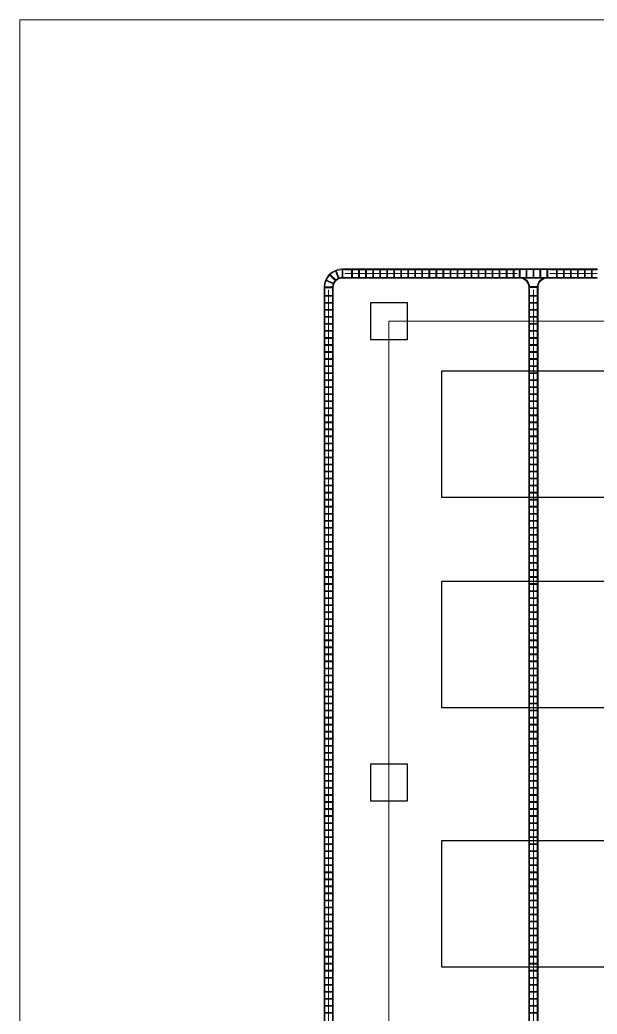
# Model space of a CAD drawing. Header units: millimetres. Extents: x 0 to 154200, y 0 to 64595.
# Drawn here: x 0 to 18770, y 32268 to 64595 of the extents above; entities that cross this region are included whole.
import ezdxf

# ---------------------------------------------------------------- set-up
doc = ezdxf.new("R2010")
doc.units = ezdxf.units.MM
doc.layers.add('Column', color=1, linetype='Continuous')
doc.layers.add('E-CABL-TRAY', color=4, linetype='Continuous', lineweight=9)
doc.layers.add('Floor', color=7, linetype='Continuous', lineweight=9)
doc.layers.add('Equipment', color=7, linetype='Continuous', true_color=0xffffff)

# ---------------------------------------------------------------- blocks, each defined once
blk = doc.blocks.new('M_래더 수평 구부림 - 표준-272065-레벨 2')
at = {"layer": 'E-CABL-TRAY'}
for p, q in [((-154, 314), (-145, 337)), ((-125, 530), (-150, 530)), ((-150, 530), (-150, 450)), ((-145, 337), (84, 242)), ((-125, 450), (-125, 530)), ((-125, 463), (125, 463)), ((-125, 437), (-125, 450)), ((124, 437), (-125, 437)), ((150, 530), (125, 530)), ((125, 530), (125, 450)), ((150, 450), (150, 530)), ((-530, 125), (-530, 150)), ((-530, 150), (-450, 150)), ((-450, 125), (-530, 125)), ((-463, -125), (-463, 125)), ((-450, 125), (-437, 125)), ((-437, 125), (-437, -124)), ((-337, 145), (-314, 154)), ((-242, -84), (-337, 145)), ((-314, 154), (-219, -75)), ((-229, 211), (-211, 229)), ((-54, 36), (-229, 211)), ((-211, 229), (-36, 54)), ((75, 219), (-154, 314)), ((-530, -150), (-530, -125)), ((-530, -125), (-450, -125)), ((-450, -150), (-530, -150))]:
    blk.add_line(p, q, dxfattribs=at)
for radius, end in [(600, 360), (325, 360), (575, 0), (300, 0)]:
    blk.add_arc((-450, 450), radius, 270, end, dxfattribs=at)
blk = doc.blocks.new('M_래더 수평 티 - 300mm 반지름-V1-레벨 2')
at = {"layer": 'E-CABL-TRAY'}
for p, q in [((530, 150), (-530, 150)), ((-530, 150), (-530, 125)), ((-530, 125), (530, 125)), ((-463, 125), (-463, -125)), ((-437, -125), (-437, 125)), ((-238, 125), (-238, -125)), ((-212, -125), (-212, 125)), ((-13, 125), (-13, -125)), ((13, -125), (13, 125)), ((212, 125), (212, -125)), ((238, -125), (238, 125)), ((437, 125), (437, -125)), ((463, -125), (463, 125)), ((530, 125), (530, 150)), ((-450, -125), (-530, -125)), ((-530, -125), (-530, -150)), ((-530, -150), (-450, -150)), ((-450, -125), (-437, -125)), ((-450, -125), (450, -125)), ((-324, -150), (324, -150)), ((-238, -125), (-212, -125)), ((-13, -125), (13, -125)), ((212, -125), (238, -125)), ((437, -125), (450, -125)), ((530, -125), (450, -125)), ((450, -150), (530, -150)), ((530, -150), (530, -125)), ((-150, -450), (-150, -530)), ((-150, -530), (-125, -530)), ((125, -425), (-125, -425)), ((-125, -425), (-125, -450)), ((-125, -450), (125, -450)), ((-125, -530), (-125, -450)), ((125, -450), (125, -425)), ((125, -450), (125, -530)), ((125, -530), (150, -530)), ((150, -530), (150, -450))]:
    blk.add_line(p, q, dxfattribs=at)
for centre, radius, start, end in [((-450, -450), 325, 360, 90), ((-450, -450), 325, 79.9947, 90), ((-450, -450), 300, 0, 90), ((-450, -450), 325, 67.9974, 77.4396), ((-450, -450), 325, 61.232, 67.2117), ((-450, -450), 325, 49.8928, 56.0097), ((-450, -450), 325, 38.4887, 44.8078), ((-450, -450), 325, 26.942, 33.6058), ((450, -450), 325, 90, 180), ((450, -450), 300, 90, 180), ((450, -450), 325, 146.3942, 153.058), ((450, -450), 325, 135.1922, 141.5113), ((450, -450), 325, 123.9903, 130.1072), ((450, -450), 325, 112.7883, 118.768), ((450, -450), 325, 102.5604, 112.0026), ((450, -450), 325, 90, 100.0053), ((-450, -450), 325, 11.2019, 22.4039), ((450, -450), 325, 157.5961, 168.7981)]:
    blk.add_arc(centre, radius, start, end, dxfattribs=at)
blk = doc.blocks.new('Main_Clean')
at = {"layer": 'Equipment', "lineweight": -3}
for points in [[(7906, 4100, 0), (0, 4100, 0)], [(0, 4100, 0), (0, 0, 0)], [(7906, 4100, 0), (7906, 0, 0)], [(0, 0, 0), (7906, 0, 0)]]:
    blk.add_polyline3d(points, dxfattribs=at)

msp = doc.modelspace()

# ---------------------------------------------------------------- linework, layer by layer
at = {"layer": 'Column'}
for points in [[(11400, 54800), (11400, 54200), (12600, 54200), (12600, 55400), (11400, 55400), (11400, 54800)], [(11400, 39800), (11400, 39200), (12600, 39200), (12600, 40400), (11400, 40400), (11400, 39800)]]:
    msp.add_lwpolyline(points, dxfattribs=at)
at = {"layer": 'E-CABL-TRAY'}
for p, q in [((10570, 56473.3018), (10570, 56498.7018)), ((10570, 56498.7018), (16170, 56498.7018)), ((10570, 56473.3018), (16170, 56473.3018)), ((10570, 56348.7018), (16170, 56348.7018)), ((10785.9, 56224.1018), (10785.9, 56473.3018)), ((10811.3, 56224.1018), (10811.3, 56473.3018)), ((11014.5, 56224.1018), (11014.5, 56473.3018)), ((11039.9, 56224.1018), (11039.9, 56473.3018)), ((11243.1, 56224.1018), (11243.1, 56473.3018)), ((11268.5, 56224.1018), (11268.5, 56473.3018)), ((11471.7, 56224.1018), (11471.7, 56473.3018)), ((11497.1, 56224.1018), (11497.1, 56473.3018)), ((11700.3, 56224.1018), (11700.3, 56473.3018)), ((11725.7, 56224.1018), (11725.7, 56473.3018)), ((11928.9, 56224.1018), (11928.9, 56473.3018)), ((11954.3, 56224.1018), (11954.3, 56473.3018)), ((12157.5, 56224.1018), (12157.5, 56473.3018)), ((12182.9, 56224.1018), (12182.9, 56473.3018)), ((12386.1, 56224.1018), (12386.1, 56473.3018)), ((12411.5, 56224.1018), (12411.5, 56473.3018)), ((12614.7, 56224.1018), (12614.7, 56473.3018)), ((12640.1, 56224.1018), (12640.1, 56473.3018)), ((12843.3, 56224.1018), (12843.3, 56473.3018)), ((12868.7, 56224.1018), (12868.7, 56473.3018)), ((13071.9, 56224.1018), (13071.9, 56473.3018)), ((13097.3, 56224.1018), (13097.3, 56473.3018)), ((13300.5, 56224.1018), (13300.5, 56473.3018)), ((13325.9, 56224.1018), (13325.9, 56473.3018)), ((13529.1, 56224.1018), (13529.1, 56473.3018)), ((13554.5, 56224.1018), (13554.5, 56473.3018)), ((13757.7, 56224.1018), (13757.7, 56473.3018)), ((13783.1, 56224.1018), (13783.1, 56473.3018)), ((13986.3, 56224.1018), (13986.3, 56473.3018)), ((14011.7, 56224.1018), (14011.7, 56473.3018)), ((14214.9, 56224.1018), (14214.9, 56473.3018)), ((14240.3, 56224.1018), (14240.3, 56473.3018)), ((14443.5, 56224.1018), (14443.5, 56473.3018)), ((14468.9, 56224.1018), (14468.9, 56473.3018)), ((14672.1, 56224.1018), (14672.1, 56473.3018)), ((14697.5, 56224.1018), (14697.5, 56473.3018)), ((14900.7, 56224.1018), (14900.7, 56473.3018)), ((14926.1, 56224.1018), (14926.1, 56473.3018)), ((15129.3, 56224.1018), (15129.3, 56473.3018)), ((15154.7, 56224.1018), (15154.7, 56473.3018)), ((15357.9, 56224.1018), (15357.9, 56473.3018)), ((15383.3, 56224.1018), (15383.3, 56473.3018)), ((15586.5, 56224.1018), (15586.5, 56473.3018)), ((15611.9, 56224.1018), (15611.9, 56473.3018)), ((15815.1, 56224.1018), (15815.1, 56473.3018)), ((15840.5, 56224.1018), (15840.5, 56473.3018)), ((16043.7, 56224.1018), (16043.7, 56473.3018)), ((16069.1, 56224.1018), (16069.1, 56473.3018)), ((16170, 56498.7018), (16170, 56473.3018)), ((17230, 56473.3018), (17230, 56498.7018)), ((17230, 56498.7018), (18770, 56498.7018)), ((17230, 56473.3018), (18770, 56473.3018)), ((17230, 56348.7018), (18770, 56348.7018)), ((17445.9, 56224.1018), (17445.9, 56473.3018)), ((17471.3, 56224.1018), (17471.3, 56473.3018)), ((17674.5, 56224.1018), (17674.5, 56473.3018)), ((17699.9, 56224.1018), (17699.9, 56473.3018)), ((17903.1, 56224.1018), (17903.1, 56473.3018)), ((17928.5, 56224.1018), (17928.5, 56473.3018)), ((18131.7, 56224.1018), (18131.7, 56473.3018)), ((18157.1, 56224.1018), (18157.1, 56473.3018)), ((18360.3, 56224.1018), (18360.3, 56473.3018)), ((18385.7, 56224.1018), (18385.7, 56473.3018)), ((18588.9, 56224.1018), (18588.9, 56473.3018)), ((18614.3, 56224.1018), (18614.3, 56473.3018)), ((18770, 56498.7018), (18770, 56473.3018)), ((10570, 56198.7018), (10570, 56224.1018)), ((10570, 56224.1018), (16170, 56224.1018)), ((10570, 56198.7018), (16170, 56198.7018)), ((16170, 56224.1018), (16170, 56198.7018)), ((17230, 56198.7018), (17230, 56224.1018)), ((17230, 56224.1018), (18770, 56224.1018)), ((17230, 56198.7018), (18770, 56198.7018)), ((18770, 56224.1018), (18770, 56198.7018)), ((9890, 55818.7018), (9915.4, 55818.7018)), ((9890, 9218.7018), (9890, 55818.7018)), ((9915.4, 9218.7018), (9915.4, 55818.7018)), ((10164.6, 55637.2018), (9915.4, 55637.2018)), ((10164.6, 55611.8018), (9915.4, 55611.8018)), ((10040, 9218.7018), (10040, 55818.7018)), ((10164.6, 55818.7018), (10190, 55818.7018)), ((10164.6, 9218.7018), (10164.6, 55818.7018)), ((10190, 9218.7018), (10190, 55818.7018)), ((16550, 55818.7018), (16575.4, 55818.7018)), ((16550, 9218.7018), (16550, 55818.7018)), ((16575.4, 9218.7018), (16575.4, 55818.7018)), ((16824.6, 55637.2018), (16575.4, 55637.2018)), ((16824.6, 55611.8018), (16575.4, 55611.8018)), ((16700, 9218.7018), (16700, 55818.7018)), ((16824.6, 55818.7018), (16850, 55818.7018)), ((16824.6, 9218.7018), (16824.6, 55818.7018)), ((16850, 9218.7018), (16850, 55818.7018)), ((10164.6, 55408.6018), (9915.4, 55408.6018)), ((10164.6, 55383.2018), (9915.4, 55383.2018)), ((16824.6, 55408.6018), (16575.4, 55408.6018)), ((16824.6, 55383.2018), (16575.4, 55383.2018)), ((10164.6, 55180.0018), (9915.4, 55180.0018)), ((10164.6, 55154.6018), (9915.4, 55154.6018)), ((16824.6, 55180.0018), (16575.4, 55180.0018)), ((16824.6, 55154.6018), (16575.4, 55154.6018)), ((10164.6, 54951.4018), (9915.4, 54951.4018)), ((10164.6, 54926.0018), (9915.4, 54926.0018)), ((10164.6, 54722.8018), (9915.4, 54722.8018)), ((10164.6, 54697.4018), (9915.4, 54697.4018)), ((16824.6, 54951.4018), (16575.4, 54951.4018)), ((16824.6, 54926.0018), (16575.4, 54926.0018)), ((16824.6, 54722.8018), (16575.4, 54722.8018)), ((16824.6, 54697.4018), (16575.4, 54697.4018)), ((10164.6, 54494.2018), (9915.4, 54494.2018)), ((10164.6, 54468.8018), (9915.4, 54468.8018)), ((16824.6, 54494.2018), (16575.4, 54494.2018)), ((16824.6, 54468.8018), (16575.4, 54468.8018)), ((10164.6, 54265.6018), (9915.4, 54265.6018)), ((10164.6, 54240.2018), (9915.4, 54240.2018)), ((10164.6, 54037.0018), (9915.4, 54037.0018)), ((10164.6, 54011.6018), (9915.4, 54011.6018)), ((16824.6, 54265.6018), (16575.4, 54265.6018)), ((16824.6, 54240.2018), (16575.4, 54240.2018)), ((16824.6, 54037.0018), (16575.4, 54037.0018)), ((16824.6, 54011.6018), (16575.4, 54011.6018)), ((10164.6, 53808.4018), (9915.4, 53808.4018)), ((10164.6, 53783.0018), (9915.4, 53783.0018)), ((16824.6, 53808.4018), (16575.4, 53808.4018)), ((16824.6, 53783.0018), (16575.4, 53783.0018)), ((10164.6, 53579.8018), (9915.4, 53579.8018)), ((10164.6, 53554.4018), (9915.4, 53554.4018)), ((10164.6, 53351.2018), (9915.4, 53351.2018)), ((16824.6, 53579.8018), (16575.4, 53579.8018)), ((16824.6, 53554.4018), (16575.4, 53554.4018)), ((16824.6, 53351.2018), (16575.4, 53351.2018)), ((10164.6, 53325.8018), (9915.4, 53325.8018)), ((10164.6, 53122.6018), (9915.4, 53122.6018)), ((10164.6, 53097.2018), (9915.4, 53097.2018)), ((16824.6, 53325.8018), (16575.4, 53325.8018)), ((16824.6, 53122.6018), (16575.4, 53122.6018)), ((16824.6, 53097.2018), (16575.4, 53097.2018)), ((10164.6, 52894.0018), (9915.4, 52894.0018)), ((10164.6, 52868.6018), (9915.4, 52868.6018)), ((16824.6, 52894.0018), (16575.4, 52894.0018)), ((16824.6, 52868.6018), (16575.4, 52868.6018)), ((10164.6, 52665.4018), (9915.4, 52665.4018)), ((10164.6, 52640.0018), (9915.4, 52640.0018)), ((10164.6, 52436.8018), (9915.4, 52436.8018)), ((10164.6, 52411.4018), (9915.4, 52411.4018)), ((16824.6, 52665.4018), (16575.4, 52665.4018)), ((16824.6, 52640.0018), (16575.4, 52640.0018)), ((16824.6, 52436.8018), (16575.4, 52436.8018)), ((16824.6, 52411.4018), (16575.4, 52411.4018)), ((10164.6, 52208.2018), (9915.4, 52208.2018)), ((10164.6, 52182.8018), (9915.4, 52182.8018)), ((16824.6, 52208.2018), (16575.4, 52208.2018)), ((16824.6, 52182.8018), (16575.4, 52182.8018)), ((10164.6, 51979.6018), (9915.4, 51979.6018)), ((10164.6, 51954.2018), (9915.4, 51954.2018)), ((10164.6, 51751.0018), (9915.4, 51751.0018)), ((10164.6, 51725.6018), (9915.4, 51725.6018)), ((16824.6, 51979.6018), (16575.4, 51979.6018)), ((16824.6, 51954.2018), (16575.4, 51954.2018)), ((16824.6, 51751.0018), (16575.4, 51751.0018)), ((16824.6, 51725.6018), (16575.4, 51725.6018)), ((10164.6, 51522.4018), (9915.4, 51522.4018)), ((10164.6, 51497.0018), (9915.4, 51497.0018)), ((16824.6, 51522.4018), (16575.4, 51522.4018)), ((16824.6, 51497.0018), (16575.4, 51497.0018)), ((10164.6, 51293.8018), (9915.4, 51293.8018)), ((10164.6, 51268.4018), (9915.4, 51268.4018)), ((16824.6, 51293.8018), (16575.4, 51293.8018)), ((16824.6, 51268.4018), (16575.4, 51268.4018)), ((10164.6, 51065.2018), (9915.4, 51065.2018)), ((10164.6, 51039.8018), (9915.4, 51039.8018)), ((10164.6, 50836.6018), (9915.4, 50836.6018)), ((10164.6, 50811.2018), (9915.4, 50811.2018)), ((16824.6, 51065.2018), (16575.4, 51065.2018)), ((16824.6, 51039.8018), (16575.4, 51039.8018)), ((16824.6, 50836.6018), (16575.4, 50836.6018)), ((16824.6, 50811.2018), (16575.4, 50811.2018)), ((10164.6, 50608.0018), (9915.4, 50608.0018)), ((10164.6, 50582.6018), (9915.4, 50582.6018)), ((16824.6, 50608.0018), (16575.4, 50608.0018)), ((16824.6, 50582.6018), (16575.4, 50582.6018)), ((10164.6, 50379.4018), (9915.4, 50379.4018)), ((10164.6, 50354.0018), (9915.4, 50354.0018)), ((10164.6, 50150.8018), (9915.4, 50150.8018)), ((10164.6, 50125.4018), (9915.4, 50125.4018)), ((16824.6, 50379.4018), (16575.4, 50379.4018)), ((16824.6, 50354.0018), (16575.4, 50354.0018)), ((16824.6, 50150.8018), (16575.4, 50150.8018)), ((16824.6, 50125.4018), (16575.4, 50125.4018)), ((10164.6, 49922.2018), (9915.4, 49922.2018)), ((10164.6, 49896.8018), (9915.4, 49896.8018)), ((16824.6, 49922.2018), (16575.4, 49922.2018)), ((16824.6, 49896.8018), (16575.4, 49896.8018)), ((10164.6, 49693.6018), (9915.4, 49693.6018)), ((10164.6, 49668.2018), (9915.4, 49668.2018)), ((10164.6, 49465.0018), (9915.4, 49465.0018)), ((16824.6, 49693.6018), (16575.4, 49693.6018)), ((16824.6, 49668.2018), (16575.4, 49668.2018)), ((16824.6, 49465.0018), (16575.4, 49465.0018)), ((10164.6, 49439.6018), (9915.4, 49439.6018)), ((10164.6, 49236.4018), (9915.4, 49236.4018)), ((10164.6, 49211.0018), (9915.4, 49211.0018)), ((16824.6, 49439.6018), (16575.4, 49439.6018)), ((16824.6, 49236.4018), (16575.4, 49236.4018)), ((16824.6, 49211.0018), (16575.4, 49211.0018)), ((10164.6, 49007.8018), (9915.4, 49007.8018)), ((10164.6, 48982.4018), (9915.4, 48982.4018)), ((16824.6, 49007.8018), (16575.4, 49007.8018)), ((16824.6, 48982.4018), (16575.4, 48982.4018)), ((10164.6, 48779.2018), (9915.4, 48779.2018)), ((10164.6, 48753.8018), (9915.4, 48753.8018)), ((10164.6, 48550.6018), (9915.4, 48550.6018)), ((10164.6, 48525.2018), (9915.4, 48525.2018)), ((16824.6, 48779.2018), (16575.4, 48779.2018)), ((16824.6, 48753.8018), (16575.4, 48753.8018)), ((16824.6, 48550.6018), (16575.4, 48550.6018)), ((16824.6, 48525.2018), (16575.4, 48525.2018)), ((10164.6, 48322.0018), (9915.4, 48322.0018)), ((10164.6, 48296.6018), (9915.4, 48296.6018)), ((16824.6, 48322.0018), (16575.4, 48322.0018)), ((16824.6, 48296.6018), (16575.4, 48296.6018)), ((10164.6, 48093.4018), (9915.4, 48093.4018)), ((10164.6, 48068.0018), (9915.4, 48068.0018)), ((10164.6, 47864.8018), (9915.4, 47864.8018)), ((16824.6, 48093.4018), (16575.4, 48093.4018)), ((16824.6, 48068.0018), (16575.4, 48068.0018)), ((16824.6, 47864.8018), (16575.4, 47864.8018)), ((10164.6, 47839.4018), (9915.4, 47839.4018)), ((10164.6, 47636.2018), (9915.4, 47636.2018)), ((10164.6, 47610.8018), (9915.4, 47610.8018)), ((16824.6, 47839.4018), (16575.4, 47839.4018)), ((16824.6, 47636.2018), (16575.4, 47636.2018)), ((16824.6, 47610.8018), (16575.4, 47610.8018)), ((10164.6, 47407.6018), (9915.4, 47407.6018)), ((10164.6, 47382.2018), (9915.4, 47382.2018)), ((16824.6, 47407.6018), (16575.4, 47407.6018)), ((16824.6, 47382.2018), (16575.4, 47382.2018)), ((10164.6, 47179.0018), (9915.4, 47179.0018)), ((10164.6, 47153.6018), (9915.4, 47153.6018)), ((10164.6, 46950.4018), (9915.4, 46950.4018)), ((10164.6, 46925.0018), (9915.4, 46925.0018)), ((16824.6, 47179.0018), (16575.4, 47179.0018)), ((16824.6, 47153.6018), (16575.4, 47153.6018)), ((16824.6, 46950.4018), (16575.4, 46950.4018)), ((16824.6, 46925.0018), (16575.4, 46925.0018)), ((10164.6, 46721.8018), (9915.4, 46721.8018)), ((10164.6, 46696.4018), (9915.4, 46696.4018)), ((16824.6, 46721.8018), (16575.4, 46721.8018)), ((16824.6, 46696.4018), (16575.4, 46696.4018)), ((10164.6, 46493.2018), (9915.4, 46493.2018)), ((10164.6, 46467.8018), (9915.4, 46467.8018)), ((10164.6, 46264.6018), (9915.4, 46264.6018)), ((10164.6, 46239.2018), (9915.4, 46239.2018)), ((16824.6, 46493.2018), (16575.4, 46493.2018)), ((16824.6, 46467.8018), (16575.4, 46467.8018)), ((16824.6, 46264.6018), (16575.4, 46264.6018)), ((16824.6, 46239.2018), (16575.4, 46239.2018)), ((10164.6, 46036.0018), (9915.4, 46036.0018)), ((10164.6, 46010.6018), (9915.4, 46010.6018)), ((16824.6, 46036.0018), (16575.4, 46036.0018)), ((16824.6, 46010.6018), (16575.4, 46010.6018)), ((10164.6, 45807.4018), (9915.4, 45807.4018)), ((10164.6, 45782.0018), (9915.4, 45782.0018)), ((16824.6, 45807.4018), (16575.4, 45807.4018)), ((16824.6, 45782.0018), (16575.4, 45782.0018)), ((10164.6, 45578.8018), (9915.4, 45578.8018)), ((10164.6, 45553.4018), (9915.4, 45553.4018)), ((10164.6, 45350.2018), (9915.4, 45350.2018)), ((10164.6, 45324.8018), (9915.4, 45324.8018)), ((16824.6, 45578.8018), (16575.4, 45578.8018)), ((16824.6, 45553.4018), (16575.4, 45553.4018)), ((16824.6, 45350.2018), (16575.4, 45350.2018)), ((16824.6, 45324.8018), (16575.4, 45324.8018)), ((10164.6, 45121.6018), (9915.4, 45121.6018)), ((10164.6, 45096.2018), (9915.4, 45096.2018)), ((16824.6, 45121.6018), (16575.4, 45121.6018)), ((16824.6, 45096.2018), (16575.4, 45096.2018)), ((10164.6, 44893.0018), (9915.4, 44893.0018)), ((10164.6, 44867.6018), (9915.4, 44867.6018)), ((10164.6, 44664.4018), (9915.4, 44664.4018)), ((10164.6, 44639.0018), (9915.4, 44639.0018)), ((16824.6, 44893.0018), (16575.4, 44893.0018)), ((16824.6, 44867.6018), (16575.4, 44867.6018)), ((16824.6, 44664.4018), (16575.4, 44664.4018)), ((16824.6, 44639.0018), (16575.4, 44639.0018)), ((10164.6, 44435.8018), (9915.4, 44435.8018)), ((10164.6, 44410.4018), (9915.4, 44410.4018)), ((16824.6, 44435.8018), (16575.4, 44435.8018)), ((16824.6, 44410.4018), (16575.4, 44410.4018)), ((10164.6, 44207.2018), (9915.4, 44207.2018)), ((10164.6, 44181.8018), (9915.4, 44181.8018)), ((10164.6, 43978.6018), (9915.4, 43978.6018)), ((16824.6, 44207.2018), (16575.4, 44207.2018)), ((16824.6, 44181.8018), (16575.4, 44181.8018)), ((16824.6, 43978.6018), (16575.4, 43978.6018)), ((10164.6, 43953.2018), (9915.4, 43953.2018)), ((10164.6, 43750.0018), (9915.4, 43750.0018)), ((10164.6, 43724.6018), (9915.4, 43724.6018)), ((16824.6, 43953.2018), (16575.4, 43953.2018)), ((16824.6, 43750.0018), (16575.4, 43750.0018)), ((16824.6, 43724.6018), (16575.4, 43724.6018)), ((10164.6, 43521.4018), (9915.4, 43521.4018)), ((10164.6, 43496.0018), (9915.4, 43496.0018)), ((16824.6, 43521.4018), (16575.4, 43521.4018)), ((16824.6, 43496.0018), (16575.4, 43496.0018)), ((10164.6, 43292.8018), (9915.4, 43292.8018)), ((10164.6, 43267.4018), (9915.4, 43267.4018)), ((10164.6, 43064.2018), (9915.4, 43064.2018)), ((10164.6, 43038.8018), (9915.4, 43038.8018)), ((16824.6, 43292.8018), (16575.4, 43292.8018)), ((16824.6, 43267.4018), (16575.4, 43267.4018)), ((16824.6, 43064.2018), (16575.4, 43064.2018)), ((16824.6, 43038.8018), (16575.4, 43038.8018)), ((10164.6, 42835.6018), (9915.4, 42835.6018)), ((10164.6, 42810.2018), (9915.4, 42810.2018)), ((16824.6, 42835.6018), (16575.4, 42835.6018)), ((16824.6, 42810.2018), (16575.4, 42810.2018)), ((10164.6, 42607.0018), (9915.4, 42607.0018)), ((10164.6, 42581.6018), (9915.4, 42581.6018)), ((10164.6, 42378.4018), (9915.4, 42378.4018)), ((10164.6, 42353.0018), (9915.4, 42353.0018)), ((16824.6, 42607.0018), (16575.4, 42607.0018)), ((16824.6, 42581.6018), (16575.4, 42581.6018)), ((16824.6, 42378.4018), (16575.4, 42378.4018)), ((16824.6, 42353.0018), (16575.4, 42353.0018)), ((10164.6, 42149.8018), (9915.4, 42149.8018)), ((10164.6, 42124.4018), (9915.4, 42124.4018)), ((16824.6, 42149.8018), (16575.4, 42149.8018)), ((16824.6, 42124.4018), (16575.4, 42124.4018)), ((10164.6, 41921.2018), (9915.4, 41921.2018)), ((10164.6, 41895.8018), (9915.4, 41895.8018)), ((16824.6, 41921.2018), (16575.4, 41921.2018)), ((16824.6, 41895.8018), (16575.4, 41895.8018)), ((10164.6, 41692.6018), (9915.4, 41692.6018)), ((10164.6, 41667.2018), (9915.4, 41667.2018)), ((10164.6, 41464.0018), (9915.4, 41464.0018)), ((10164.6, 41438.6018), (9915.4, 41438.6018)), ((16824.6, 41692.6018), (16575.4, 41692.6018)), ((16824.6, 41667.2018), (16575.4, 41667.2018)), ((16824.6, 41464.0018), (16575.4, 41464.0018)), ((16824.6, 41438.6018), (16575.4, 41438.6018)), ((10164.6, 41235.4018), (9915.4, 41235.4018)), ((10164.6, 41210.0018), (9915.4, 41210.0018)), ((16824.6, 41235.4018), (16575.4, 41235.4018)), ((16824.6, 41210.0018), (16575.4, 41210.0018)), ((10164.6, 41006.8018), (9915.4, 41006.8018)), ((10164.6, 40981.4018), (9915.4, 40981.4018)), ((10164.6, 40778.2018), (9915.4, 40778.2018)), ((10164.6, 40752.8018), (9915.4, 40752.8018)), ((16824.6, 41006.8018), (16575.4, 41006.8018)), ((16824.6, 40981.4018), (16575.4, 40981.4018)), ((16824.6, 40778.2018), (16575.4, 40778.2018)), ((16824.6, 40752.8018), (16575.4, 40752.8018)), ((10164.6, 40549.6018), (9915.4, 40549.6018)), ((10164.6, 40524.2018), (9915.4, 40524.2018)), ((16824.6, 40549.6018), (16575.4, 40549.6018)), ((16824.6, 40524.2018), (16575.4, 40524.2018)), ((10164.6, 40321.0018), (9915.4, 40321.0018)), ((10164.6, 40295.6018), (9915.4, 40295.6018)), ((10164.6, 40092.4018), (9915.4, 40092.4018)), ((16824.6, 40321.0018), (16575.4, 40321.0018)), ((16824.6, 40295.6018), (16575.4, 40295.6018)), ((16824.6, 40092.4018), (16575.4, 40092.4018)), ((10164.6, 40067.0018), (9915.4, 40067.0018)), ((10164.6, 39863.8018), (9915.4, 39863.8018)), ((10164.6, 39838.4018), (9915.4, 39838.4018)), ((16824.6, 40067.0018), (16575.4, 40067.0018)), ((16824.6, 39863.8018), (16575.4, 39863.8018)), ((16824.6, 39838.4018), (16575.4, 39838.4018)), ((10164.6, 39635.2018), (9915.4, 39635.2018)), ((10164.6, 39609.8018), (9915.4, 39609.8018)), ((16824.6, 39635.2018), (16575.4, 39635.2018)), ((16824.6, 39609.8018), (16575.4, 39609.8018)), ((10164.6, 39406.6018), (9915.4, 39406.6018)), ((10164.6, 39381.2018), (9915.4, 39381.2018)), ((10164.6, 39178.0018), (9915.4, 39178.0018)), ((10164.6, 39152.6018), (9915.4, 39152.6018)), ((16824.6, 39406.6018), (16575.4, 39406.6018)), ((16824.6, 39381.2018), (16575.4, 39381.2018)), ((16824.6, 39178.0018), (16575.4, 39178.0018)), ((16824.6, 39152.6018), (16575.4, 39152.6018)), ((10164.6, 38949.4018), (9915.4, 38949.4018)), ((10164.6, 38924.0018), (9915.4, 38924.0018)), ((16824.6, 38949.4018), (16575.4, 38949.4018)), ((16824.6, 38924.0018), (16575.4, 38924.0018)), ((10164.6, 38720.8018), (9915.4, 38720.8018)), ((10164.6, 38695.4018), (9915.4, 38695.4018)), ((10164.6, 38492.2018), (9915.4, 38492.2018)), ((16824.6, 38720.8018), (16575.4, 38720.8018)), ((16824.6, 38695.4018), (16575.4, 38695.4018)), ((16824.6, 38492.2018), (16575.4, 38492.2018)), ((10164.6, 38466.8018), (9915.4, 38466.8018)), ((10164.6, 38263.6018), (9915.4, 38263.6018)), ((10164.6, 38238.2018), (9915.4, 38238.2018)), ((16824.6, 38466.8018), (16575.4, 38466.8018)), ((16824.6, 38263.6018), (16575.4, 38263.6018)), ((16824.6, 38238.2018), (16575.4, 38238.2018)), ((10164.6, 38035.0018), (9915.4, 38035.0018)), ((10164.6, 38009.6018), (9915.4, 38009.6018)), ((16824.6, 38035.0018), (16575.4, 38035.0018)), ((16824.6, 38009.6018), (16575.4, 38009.6018)), ((10164.6, 37806.4018), (9915.4, 37806.4018)), ((10164.6, 37781.0018), (9915.4, 37781.0018)), ((10164.6, 37577.8018), (9915.4, 37577.8018)), ((10164.6, 37552.4018), (9915.4, 37552.4018)), ((16824.6, 37806.4018), (16575.4, 37806.4018)), ((16824.6, 37781.0018), (16575.4, 37781.0018)), ((16824.6, 37577.8018), (16575.4, 37577.8018)), ((16824.6, 37552.4018), (16575.4, 37552.4018)), ((10164.6, 37349.2018), (9915.4, 37349.2018)), ((10164.6, 37323.8018), (9915.4, 37323.8018)), ((16824.6, 37349.2018), (16575.4, 37349.2018)), ((16824.6, 37323.8018), (16575.4, 37323.8018)), ((10164.6, 37120.6018), (9915.4, 37120.6018)), ((10164.6, 37095.2018), (9915.4, 37095.2018)), ((10164.6, 36892.0018), (9915.4, 36892.0018)), ((10164.6, 36866.6018), (9915.4, 36866.6018)), ((16824.6, 37120.6018), (16575.4, 37120.6018)), ((16824.6, 37095.2018), (16575.4, 37095.2018)), ((16824.6, 36892.0018), (16575.4, 36892.0018)), ((16824.6, 36866.6018), (16575.4, 36866.6018)), ((10164.6, 36663.4018), (9915.4, 36663.4018)), ((10164.6, 36638.0018), (9915.4, 36638.0018)), ((16824.6, 36663.4018), (16575.4, 36663.4018)), ((16824.6, 36638.0018), (16575.4, 36638.0018)), ((10164.6, 36434.8018), (9915.4, 36434.8018)), ((10164.6, 36409.4018), (9915.4, 36409.4018)), ((16824.6, 36434.8018), (16575.4, 36434.8018)), ((16824.6, 36409.4018), (16575.4, 36409.4018)), ((10164.6, 36206.2018), (9915.4, 36206.2018)), ((10164.6, 36180.8018), (9915.4, 36180.8018)), ((10164.6, 35977.6018), (9915.4, 35977.6018)), ((10164.6, 35952.2018), (9915.4, 35952.2018)), ((16824.6, 36206.2018), (16575.4, 36206.2018)), ((16824.6, 36180.8018), (16575.4, 36180.8018)), ((16824.6, 35977.6018), (16575.4, 35977.6018)), ((16824.6, 35952.2018), (16575.4, 35952.2018)), ((10164.6, 35749.0018), (9915.4, 35749.0018)), ((10164.6, 35723.6018), (9915.4, 35723.6018)), ((16824.6, 35749.0018), (16575.4, 35749.0018)), ((16824.6, 35723.6018), (16575.4, 35723.6018)), ((10164.6, 35520.4018), (9915.4, 35520.4018)), ((10164.6, 35495.0018), (9915.4, 35495.0018)), ((10164.6, 35291.8018), (9915.4, 35291.8018)), ((10164.6, 35266.4018), (9915.4, 35266.4018)), ((16824.6, 35520.4018), (16575.4, 35520.4018)), ((16824.6, 35495.0018), (16575.4, 35495.0018)), ((16824.6, 35291.8018), (16575.4, 35291.8018)), ((16824.6, 35266.4018), (16575.4, 35266.4018)), ((10164.6, 35063.2018), (9915.4, 35063.2018)), ((10164.6, 35037.8018), (9915.4, 35037.8018)), ((16824.6, 35063.2018), (16575.4, 35063.2018)), ((16824.6, 35037.8018), (16575.4, 35037.8018)), ((10164.6, 34834.6018), (9915.4, 34834.6018)), ((10164.6, 34809.2018), (9915.4, 34809.2018)), ((10164.6, 34606.0018), (9915.4, 34606.0018)), ((16824.6, 34834.6018), (16575.4, 34834.6018)), ((16824.6, 34809.2018), (16575.4, 34809.2018)), ((16824.6, 34606.0018), (16575.4, 34606.0018)), ((10164.6, 34580.6018), (9915.4, 34580.6018)), ((10164.6, 34377.4018), (9915.4, 34377.4018)), ((10164.6, 34352.0018), (9915.4, 34352.0018)), ((16824.6, 34580.6018), (16575.4, 34580.6018)), ((16824.6, 34377.4018), (16575.4, 34377.4018)), ((16824.6, 34352.0018), (16575.4, 34352.0018)), ((10164.6, 34148.8018), (9915.4, 34148.8018)), ((10164.6, 34123.4018), (9915.4, 34123.4018)), ((16824.6, 34148.8018), (16575.4, 34148.8018)), ((16824.6, 34123.4018), (16575.4, 34123.4018)), ((10164.6, 33920.2018), (9915.4, 33920.2018)), ((10164.6, 33894.8018), (9915.4, 33894.8018)), ((10164.6, 33691.6018), (9915.4, 33691.6018)), ((10164.6, 33666.2018), (9915.4, 33666.2018)), ((16824.6, 33920.2018), (16575.4, 33920.2018)), ((16824.6, 33894.8018), (16575.4, 33894.8018)), ((16824.6, 33691.6018), (16575.4, 33691.6018)), ((16824.6, 33666.2018), (16575.4, 33666.2018)), ((10164.6, 33463.0018), (9915.4, 33463.0018)), ((10164.6, 33437.6018), (9915.4, 33437.6018)), ((16824.6, 33463.0018), (16575.4, 33463.0018)), ((16824.6, 33437.6018), (16575.4, 33437.6018)), ((10164.6, 33234.4018), (9915.4, 33234.4018)), ((10164.6, 33209.0018), (9915.4, 33209.0018)), ((10164.6, 33005.8018), (9915.4, 33005.8018)), ((10164.6, 32980.4018), (9915.4, 32980.4018)), ((16824.6, 33234.4018), (16575.4, 33234.4018)), ((16824.6, 33209.0018), (16575.4, 33209.0018)), ((16824.6, 33005.8018), (16575.4, 33005.8018)), ((16824.6, 32980.4018), (16575.4, 32980.4018)), ((10164.6, 32777.2018), (9915.4, 32777.2018)), ((10164.6, 32751.8018), (9915.4, 32751.8018)), ((16824.6, 32777.2018), (16575.4, 32777.2018)), ((16824.6, 32751.8018), (16575.4, 32751.8018)), ((10164.6, 32548.6018), (9915.4, 32548.6018)), ((10164.6, 32523.2018), (9915.4, 32523.2018)), ((16824.6, 32548.6018), (16575.4, 32548.6018)), ((16824.6, 32523.2018), (16575.4, 32523.2018)), ((10164.6, 32320.0018), (9915.4, 32320.0018)), ((10164.6, 32294.6018), (9915.4, 32294.6018)), ((16824.6, 32320.0018), (16575.4, 32320.0018)), ((16824.6, 32294.6018), (16575.4, 32294.6018))]:
    msp.add_line(p, q, dxfattribs=at)
at = {"layer": 'Floor'}
msp.add_lwpolyline([(154200, 0), (0, 0), (0, 64595), (154200, 64595)], close=True, dxfattribs=at)
msp.add_lwpolyline([(12000, 9800), (12000, 54800), (24000, 54800), (24000, 9800), (12000, 9800)], dxfattribs=at)

# ---------------------------------------------------------------- block references
at = {"layer": 'E-CABL-TRAY', "rotation": 180}
msp.add_blockref('M_래더 수평 구부림 - 표준-272065-레벨 2', (10040, 56348.7018), dxfattribs=at)
at = {"layer": 'E-CABL-TRAY'}
msp.add_blockref('M_래더 수평 티 - 300mm 반지름-V1-레벨 2', (16700, 56348.7018), dxfattribs=at)
at = {"layer": 'Equipment'}
for p in [(13712.9317, 49073.5468), (13712.9317, 42235.0751), (13712.9317, 33800.8739)]:
    msp.add_blockref('Main_Clean', p, dxfattribs=at)

doc.saveas('drawing.dxf')
